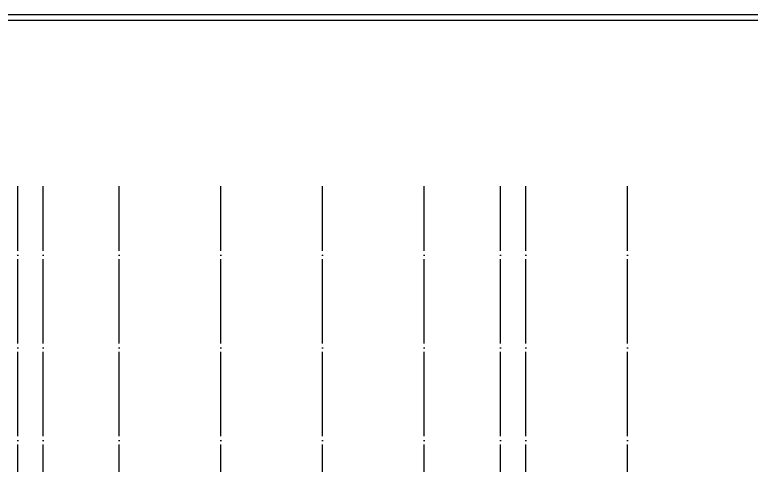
# Model space of a CAD drawing. Extents: x 460786 to 545292, y 30998 to 41694.
# Drawn here: x 512747 to 516027, y 39688 to 41694 of the extents above; entities that cross this region are included whole.
import ezdxf

# ---------------------------------------------------------------- set-up
doc = ezdxf.new("R2010")
doc.units = 0
doc.header["$LTSCALE"] = 50
doc.header["$MEASUREMENT"] = 0
doc.linetypes.add('DASHDOT', pattern=[5.5, 5, -0.25, 0, -0.25])
doc.layers.add('A-Aks Dikey', color=12, linetype='DASHDOT')
doc.layers.add('A-Lejant', color=23, linetype='CONTINUOUS')

msp = doc.modelspace()

# ---------------------------------------------------------------- linework, layer by layer
at = {"layer": 'A-Aks Dikey', "ltscale": 1.5}
for p, q in [((512760.52, 38167.38), (512760.52, 40930.33)), ((512873.52, 38167.38), (512873.52, 40930.33)), ((513212.52, 38167.38), (513212.52, 40930.33)), ((513665.52, 38167.38), (513665.52, 40930.33)), ((514117.52, 38167.38), (514117.52, 40930.33)), ((514570.52, 38167.38), (514570.52, 40930.33)), ((514910.52, 38167.38), (514910.52, 40930.33)), ((515023.52, 38167.38), (515023.52, 40930.33)), ((515475.52, 38167.38), (515475.52, 40930.33))]:
    msp.add_line(p, q, dxfattribs=at)
at = {"layer": 'A-Lejant'}
msp.add_lwpolyline([(460786.15, 41693.81), (460786.15, 37193.81), (545291.84, 37193.81), (545291.84, 41693.81), (460786.15, 41693.81)], dxfattribs=at)
msp.add_lwpolyline([(460811.15, 41668.81), (460811.15, 37218.81), (545266.84, 37218.81), (545266.84, 41668.81)], close=True, dxfattribs=at)

doc.saveas('drawing.dxf')
